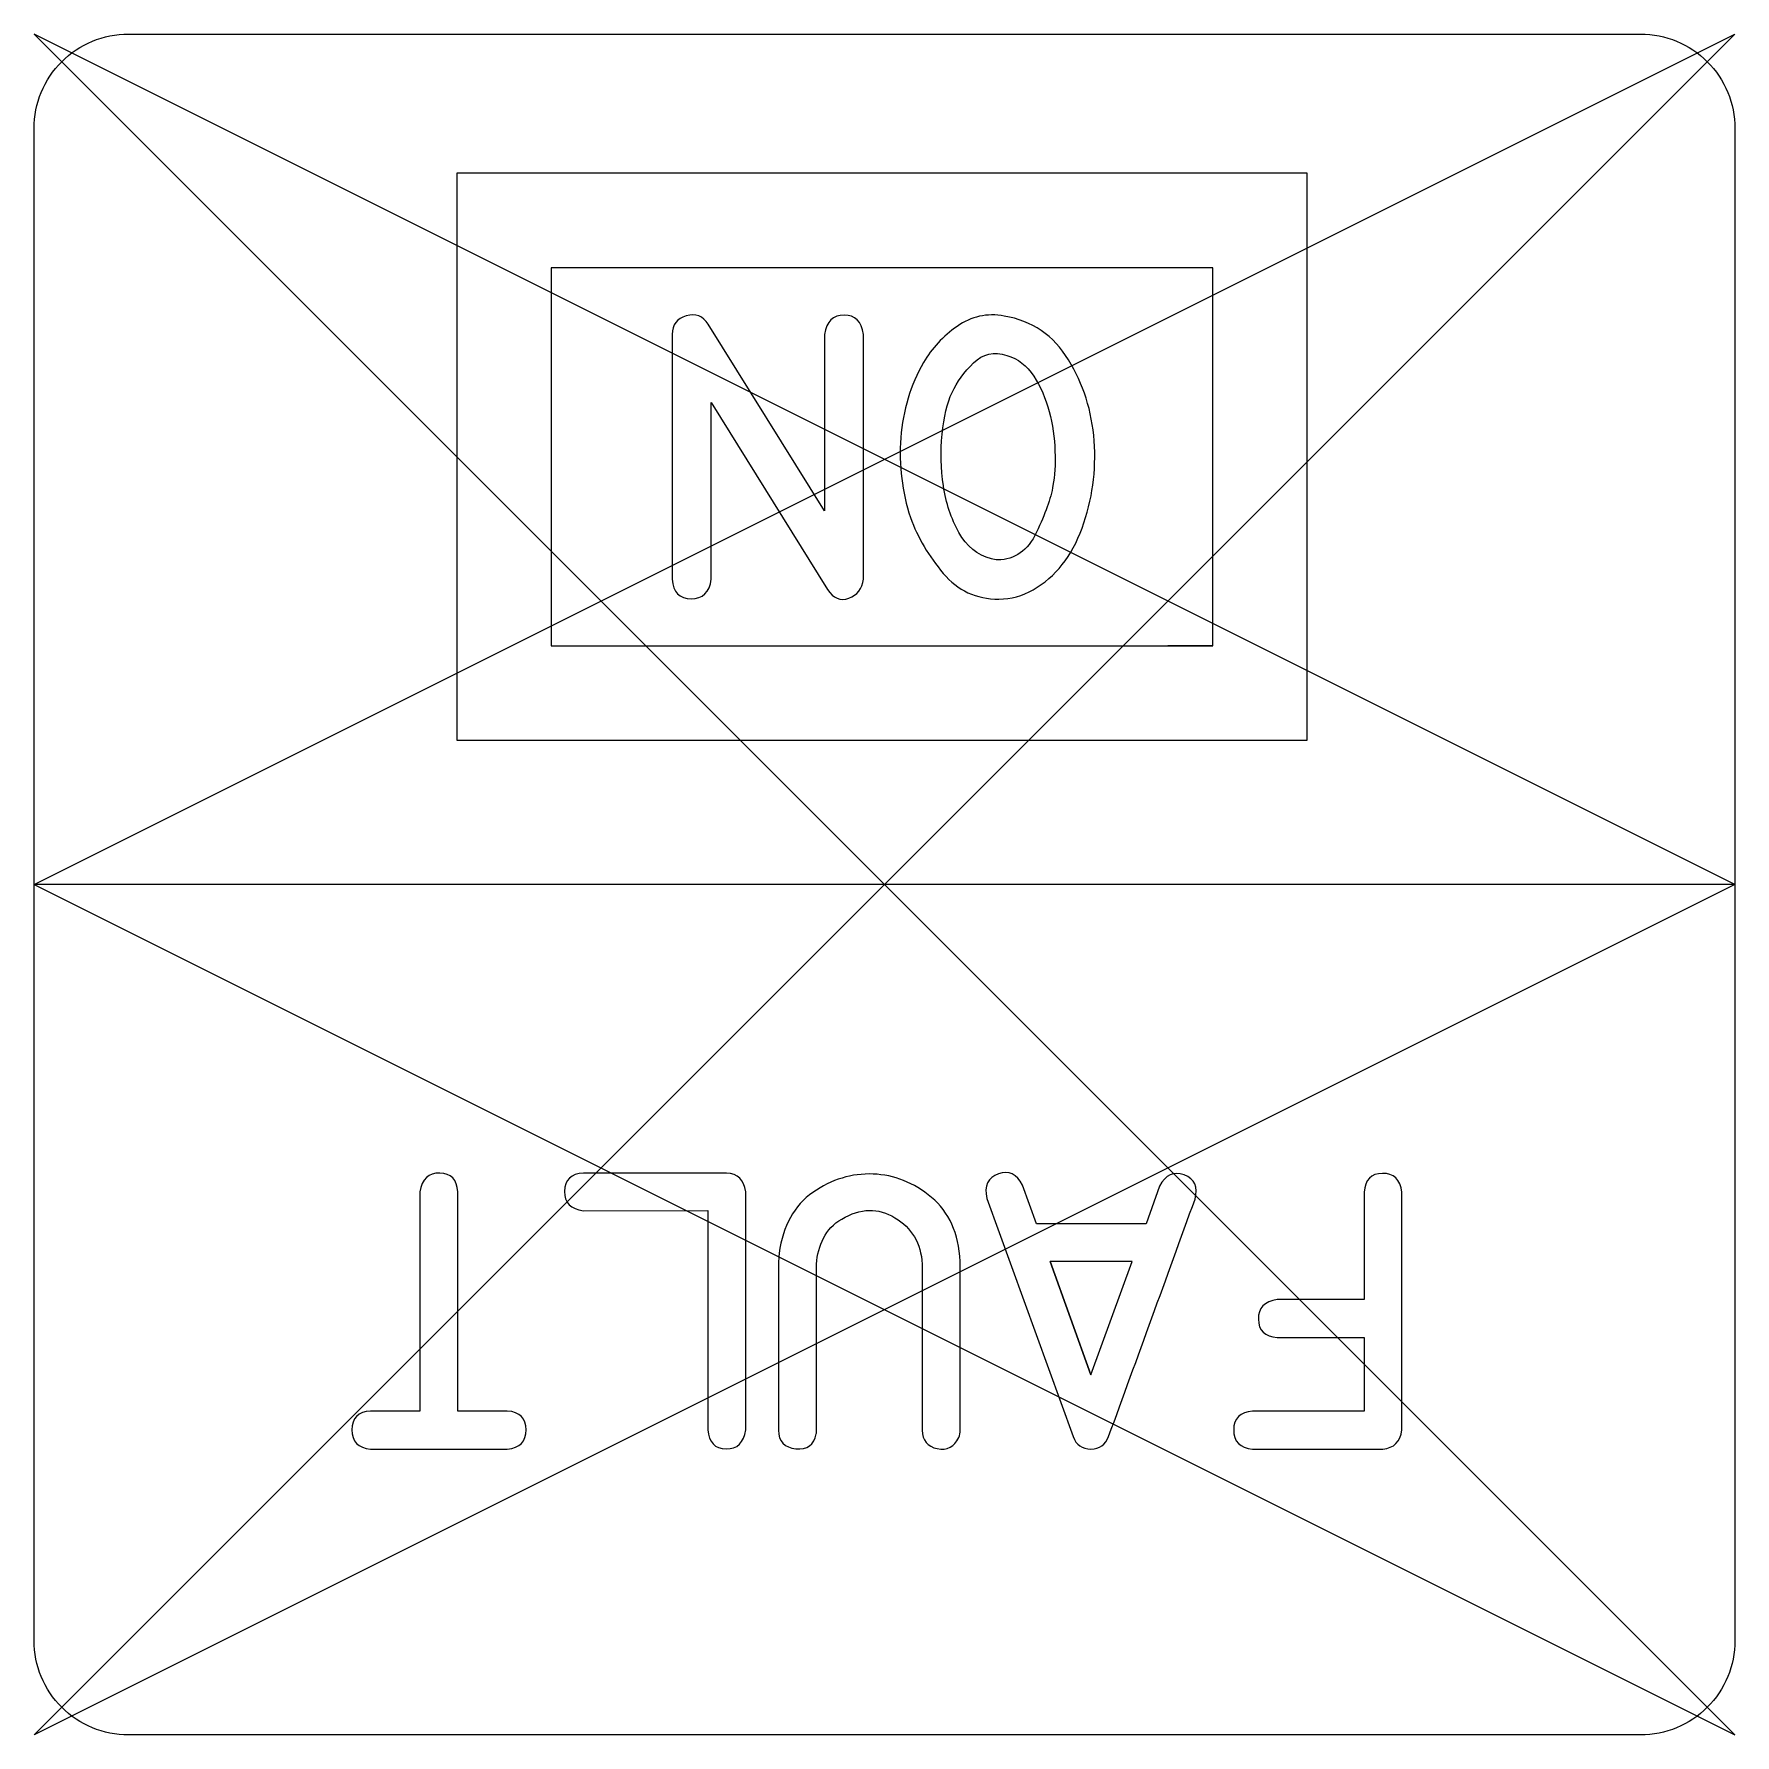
# Model space of a CAD drawing. Header units: millimetres. Extents: x -18 to 0, y -18 to 0.
import ezdxf

# ---------------------------------------------------------------- set-up
doc = ezdxf.new("R2010")
doc.units = ezdxf.units.MM
doc.layers.get('0').update_dxf_attribs({"linetype": 'CONTINUOUS'})

msp = doc.modelspace()

# ---------------------------------------------------------------- linework, layer by layer
for p, q in [((0, -18), (-18, 0)), ((-18, -18), (0, 0)), ((0, -9), (-18, 0)), ((-18, -9), (0, 0)), ((-11.247, -3.179), (-11.247, -5.769)), ((-9.635, -5.046), (-10.867, -3.071)), ((-9.635, -3.179), (-9.635, -5.046)), ((-9.222, -5.769), (-9.222, -3.179)), ((-10.834, -5.769), (-10.834, -3.901)), ((-10.834, -3.901), (-9.602, -5.879)), ((-5.527, -6.473), (-6, -6.473)), ((0, -9), (-18, -9)), ((0, -9), (-18, -18)), ((-18, -9), (0, -18)), ((-10.671, -12.053), (-12.185, -12.053)), ((-7.393, -12.59), (-7.54, -12.182)), ((-6.089, -12.192), (-6.232, -12.59)), ((-13.917, -12.254), (-13.917, -14.572)), ((-13.515, -14.572), (-13.515, -12.254)), ((-10.469, -14.771), (-10.469, -12.251)), ((-7.918, -12.322), (-7.004, -14.843)), ((-3.925, -12.257), (-3.925, -13.393)), ((-3.524, -14.771), (-3.524, -12.257)), ((-12.187, -12.452), (-10.871, -12.45)), ((-10.871, -12.45), (-10.871, -14.771)), ((-6.232, -12.59), (-7.393, -12.59)), ((-10.121, -12.988), (-10.121, -13.016)), ((-10.121, -13.016), (-10.121, -14.774)), ((-9.72, -14.774), (-9.72, -13.016)), ((-8.601, -13.016), (-8.601, -14.774)), ((-8.199, -13.016), (-8.199, -12.988)), ((-8.199, -14.774), (-8.199, -13.016)), ((-6.815, -14.188), (-7.248, -12.991)), ((-7.248, -12.991), (-6.815, -14.188)), ((-3.925, -13.393), (-4.844, -13.393)), ((-4.844, -13.793), (-3.925, -13.793)), ((-3.925, -13.793), (-3.925, -14.573)), ((-13.917, -14.572), (-14.439, -14.572)), ((-12.992, -14.572), (-13.515, -14.572)), ((-3.925, -14.573), (-5.104, -14.573)), ((-14.439, -14.974), (-12.992, -14.974)), ((-5.107, -14.974), (-3.727, -14.974))]:
    msp.add_line(p, q)
msp.add_lwpolyline([(-1, 0, -0.414214), (0, -1), (0, -17, -0.414214), (-1, -18), (-17, -18, -0.414214), (-18, -17), (-18, -1, -0.414214), (-17, 0)], format="xyb", close=True)
for points in [[(-13.527, -7.473), (-4.527, -7.473), (-4.527, -1.473), (-13.527, -1.473)], [(-5.527, -2.473), (-12.527, -2.473), (-12.527, -6.473), (-5.527, -6.473)], [(-6.378, -12.991), (-7.248, -12.991), (-6.815, -14.188)]]:
    msp.add_lwpolyline(points, close=True)
for points in [[(-11.098, -2.983), (-11.197, -3.01), (-11.247, -3.076), (-11.247, -3.179)], [(-10.867, -3.071), (-10.922, -2.984), (-10.998, -2.955), (-11.098, -2.983)], [(-9.427, -2.974), (-9.544, -2.974), (-9.613, -3.041), (-9.635, -3.179)], [(-9.222, -3.179), (-9.242, -3.041), (-9.31, -2.974), (-9.427, -2.974)], [(-7.733, -2.984), (-7.915, -2.952), (-8.081, -2.988), (-8.232, -3.094)], [(-7.053, -3.448), (-7.209, -3.189), (-7.437, -3.035), (-7.733, -2.984)], [(-8.232, -3.094), (-8.381, -3.198), (-8.5, -3.326), (-8.588, -3.475)], [(-8.059, -3.481), (-7.959, -3.384), (-7.842, -3.357), (-7.705, -3.401)], [(-7.705, -3.401), (-7.588, -3.436), (-7.493, -3.509), (-7.421, -3.621)], [(-8.588, -3.475), (-8.726, -3.716), (-8.805, -3.981), (-8.827, -4.273)], [(-8.285, -3.792), (-8.233, -3.682), (-8.158, -3.578), (-8.059, -3.481)], [(-6.781, -4.306), (-6.805, -3.99), (-6.894, -3.704), (-7.053, -3.448)], [(-7.421, -3.621), (-7.347, -3.732), (-7.293, -3.857), (-7.258, -3.995)], [(-8.39, -4.235), (-8.371, -4.052), (-8.336, -3.904), (-8.285, -3.792)], [(-7.258, -3.995), (-7.221, -4.132), (-7.201, -4.273), (-7.196, -4.415)], [(-8.827, -4.273), (-8.849, -4.564), (-8.815, -4.845), (-8.726, -5.117)], [(-8.377, -4.782), (-8.405, -4.6), (-8.409, -4.417), (-8.39, -4.235)], [(-6.909, -5.228), (-6.8, -4.929), (-6.758, -4.621), (-6.781, -4.306)], [(-7.196, -4.415), (-7.19, -4.556), (-7.198, -4.678), (-7.217, -4.778)], [(-8.214, -5.275), (-8.295, -5.128), (-8.349, -4.964), (-8.377, -4.782)], [(-7.217, -4.778), (-7.24, -4.914), (-7.299, -5.08), (-7.391, -5.273)], [(-8.726, -5.117), (-8.647, -5.329), (-8.531, -5.526), (-8.378, -5.708)], [(-7.868, -5.555), (-8.018, -5.514), (-8.132, -5.422), (-8.214, -5.275)], [(-7.391, -5.273), (-7.484, -5.467), (-7.62, -5.564), (-7.801, -5.564)], [(-7.427, -5.881), (-7.189, -5.744), (-7.017, -5.527), (-6.909, -5.228)], [(-7.801, -5.564), (-7.825, -5.564), (-7.847, -5.561), (-7.868, -5.555)], [(-8.378, -5.708), (-8.226, -5.889), (-8.029, -5.98), (-7.789, -5.98)], [(-11.247, -5.769), (-11.237, -5.906), (-11.169, -5.975), (-11.046, -5.976)], [(-11.046, -5.976), (-10.923, -5.978), (-10.851, -5.909), (-10.834, -5.769)], [(-9.602, -5.879), (-9.541, -5.972), (-9.467, -6.002), (-9.377, -5.97)], [(-9.377, -5.97), (-9.288, -5.938), (-9.236, -5.87), (-9.222, -5.769)], [(-7.789, -5.98), (-7.663, -5.98), (-7.541, -5.947), (-7.427, -5.881)], [(-13.706, -12.054), (-13.825, -12.051), (-13.894, -12.118), (-13.917, -12.254)], [(-13.515, -12.254), (-13.524, -12.123), (-13.588, -12.056), (-13.706, -12.054)], [(-12.185, -12.053), (-12.318, -12.061), (-12.385, -12.125), (-12.386, -12.247)], [(-10.469, -12.251), (-10.486, -12.125), (-10.554, -12.06), (-10.671, -12.053)], [(-7.54, -12.182), (-7.6, -12.063), (-7.684, -12.023), (-7.795, -12.063)], [(-5.83, -12.074), (-5.941, -12.033), (-6.028, -12.073), (-6.089, -12.192)], [(-3.731, -12.057), (-3.851, -12.058), (-3.915, -12.125), (-3.925, -12.257)], [(-3.524, -12.257), (-3.543, -12.121), (-3.611, -12.054), (-3.731, -12.057)], [(-9.121, -12.064), (-9.347, -12.056), (-9.558, -12.12), (-9.757, -12.258)], [(-8.503, -12.311), (-8.689, -12.155), (-8.896, -12.073), (-9.121, -12.064)], [(-7.795, -12.063), (-7.905, -12.101), (-7.947, -12.188), (-7.918, -12.322)], [(-5.714, -12.329), (-5.678, -12.201), (-5.717, -12.115), (-5.83, -12.074)], [(-12.386, -12.247), (-12.388, -12.368), (-12.321, -12.436), (-12.187, -12.452)], [(-9.757, -12.258), (-9.955, -12.396), (-10.075, -12.612), (-10.115, -12.902)], [(-8.199, -12.988), (-8.215, -12.691), (-8.316, -12.465), (-8.503, -12.311)], [(-6.17, -13.585), (-6.018, -13.166), (-5.865, -12.748), (-5.714, -12.329)], [(-9.646, -12.743), (-9.605, -12.66), (-9.54, -12.592), (-9.452, -12.54)], [(-9.452, -12.54), (-9.255, -12.422), (-9.067, -12.418), (-8.889, -12.526)], [(-8.889, -12.526), (-8.711, -12.634), (-8.615, -12.797), (-8.601, -13.016)], [(-9.72, -13.016), (-9.712, -12.917), (-9.687, -12.825), (-9.646, -12.743)], [(-10.115, -12.902), (-10.115, -12.911), (-10.118, -12.939), (-10.121, -12.988)], [(-4.844, -13.393), (-4.978, -13.413), (-5.045, -13.481), (-5.044, -13.601)], [(-6.629, -14.843), (-6.475, -14.424), (-6.323, -14.004), (-6.17, -13.585)], [(-5.044, -13.601), (-5.041, -13.719), (-4.976, -13.783), (-4.844, -13.793)], [(-14.439, -14.572), (-14.57, -14.58), (-14.636, -14.647), (-14.636, -14.771)], [(-12.792, -14.771), (-12.792, -14.649), (-12.858, -14.582), (-12.992, -14.572)], [(-5.104, -14.573), (-5.238, -14.582), (-5.305, -14.647), (-5.305, -14.771)], [(-14.636, -14.771), (-14.636, -14.895), (-14.57, -14.962), (-14.439, -14.974)], [(-12.992, -14.974), (-12.859, -14.962), (-12.792, -14.894), (-12.792, -14.771)], [(-10.871, -14.771), (-10.859, -14.903), (-10.795, -14.97), (-10.677, -14.972)], [(-10.677, -14.972), (-10.557, -14.975), (-10.489, -14.908), (-10.469, -14.771)], [(-10.121, -14.774), (-10.121, -14.894), (-10.059, -14.96), (-9.938, -14.971)], [(-9.938, -14.971), (-9.816, -14.982), (-9.744, -14.93), (-9.723, -14.813)], [(-9.723, -14.813), (-9.72, -14.804), (-9.72, -14.791), (-9.72, -14.774)], [(-8.601, -14.774), (-8.601, -14.883), (-8.547, -14.948), (-8.441, -14.97)], [(-8.441, -14.97), (-8.336, -14.99), (-8.26, -14.951), (-8.215, -14.851)], [(-8.215, -14.851), (-8.203, -14.828), (-8.199, -14.803), (-8.199, -14.774)], [(-7.004, -14.843), (-6.971, -14.931), (-6.909, -14.974), (-6.816, -14.974)], [(-6.816, -14.974), (-6.722, -14.972), (-6.661, -14.928), (-6.629, -14.843)], [(-5.305, -14.771), (-5.305, -14.895), (-5.238, -14.962), (-5.107, -14.974)], [(-3.727, -14.974), (-3.608, -14.964), (-3.541, -14.897), (-3.524, -14.771)]]:
    msp.add_open_spline(points, degree=3)

doc.saveas('drawing.dxf')
